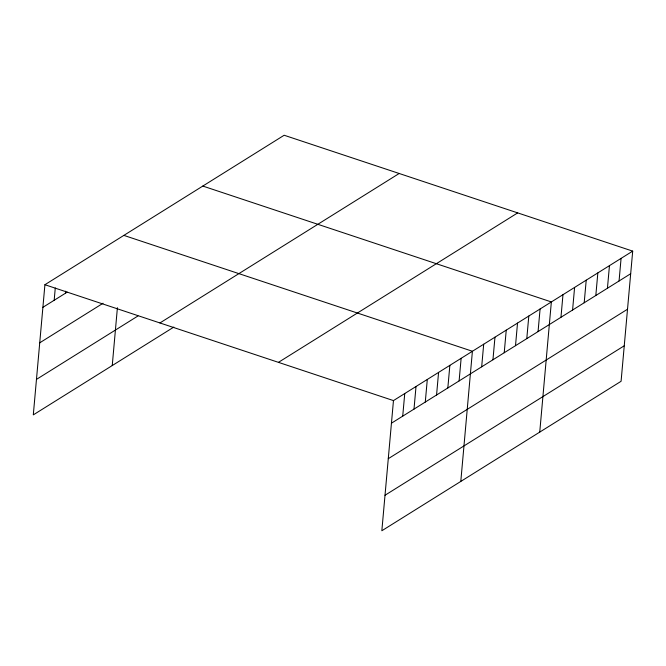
<?xml version="1.0" encoding="UTF-8"?>
<svg xmlns="http://www.w3.org/2000/svg" width="666" height="666" viewBox="0 0 666 666"><rect width="100%" height="100%" fill="white"/><g stroke="black" fill="none" stroke-linecap="round" stroke-linejoin="round"><path stroke-width="1" d="M632.7 251.124L393.464 400.591L381.843 530.752L621.087 381.285L632.7 251.124L284.157 135.248L44.913 284.715L33.3 414.876L173.843 327.073M54.179 300.274L55.278 287.945M65.459 293.231L65.643 291.175M112.246 365.551L117.407 307.709M402.722 416.15L404.745 393.548M414.002 409.099L416.017 386.496M425.283 402.056L427.297 379.454M436.563 395.013L438.578 372.402M447.835 387.962L449.858 365.359M459.115 380.919L461.13 358.316M460.797 481.426L472.41 351.265L123.868 235.389M481.676 366.824L483.691 344.222M492.948 359.773L494.971 337.171M504.229 352.73L506.243 330.128M515.509 345.687L517.524 323.077M526.789 338.636L528.804 316.034M538.061 331.593L540.084 308.991M539.743 432.101L551.356 301.939L202.814 186.064M560.963 317.282L562.978 294.68M572.585 310.023L574.6 287.421M584.199 302.764L586.222 280.161M595.82 295.504L597.843 272.902M607.442 288.245L609.457 265.642M619.064 280.985L621.078 258.383M42.899 307.317L67.191 292.141M39.735 342.815L103.064 303.246M36.472 379.387L137.97 315.967M159.94 322.952L399.175 173.485M278.446 362.354L517.682 212.887M391.45 423.193L630.685 273.726M388.278 458.691L627.514 309.224M385.015 495.254L624.25 345.787M44.913 284.715L393.464 400.591"/></g></svg>
